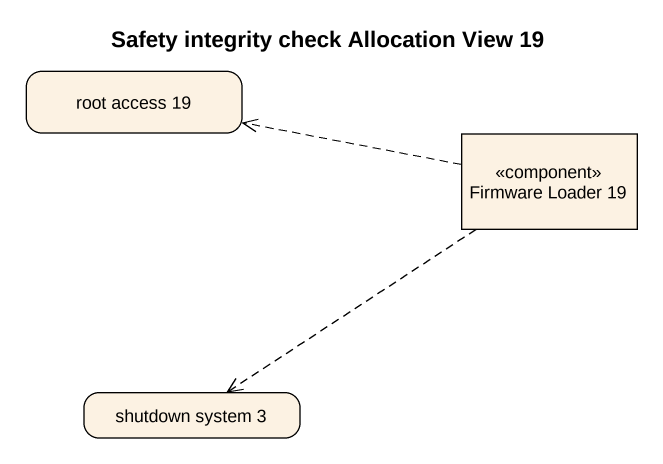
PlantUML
@startuml
title Safety integrity check Allocation View 19
hide empty description
state "root access 19" as root_access_19
state "Firmware Loader 19" as Firmware_Loader_19 <<component>>
state "shutdown system 3" as shutdown_system_3
Firmware_Loader_19 -left[dashed]-> root_access_19
Firmware_Loader_19 -[dashed]-> shutdown_system_3
@enduml
